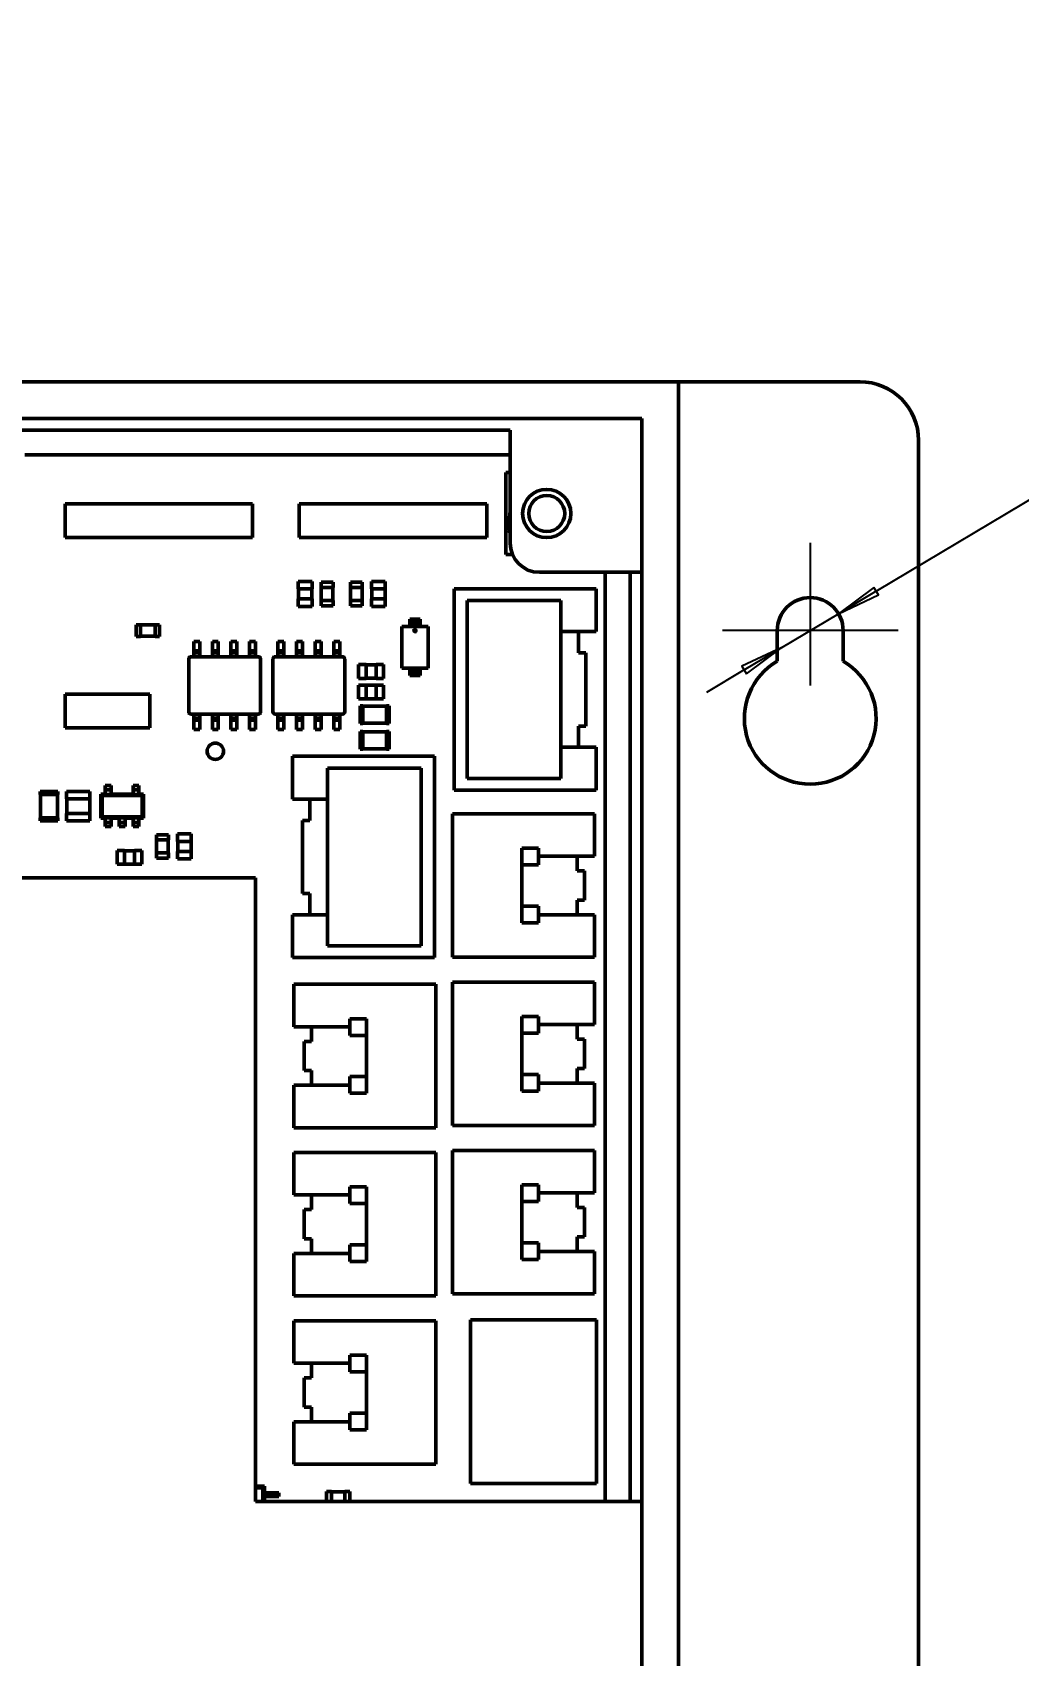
# Model space of a CAD drawing. Header units: millimetres. Extents: x 3324 to 4967, y 672 to 1683.
# Drawn here: x 3779.1 to 3846.4, y 1202 to 1312.9 of the extents above; entities that cross this region are included whole.
import ezdxf

# ---------------------------------------------------------------- set-up
doc = ezdxf.new("R2010")
doc.units = ezdxf.units.MM
doc.header["$LTSCALE"] = 1.8
for name, color, linetype, lineweight in [('외형선(ISO)', 7, 'Continuous', 50), ('중심 표식(ISO)', 7, 'Continuous', 25), ('치수(ISO)', 7, 'Continuous', 25)]:
    doc.layers.add(name, color=color, linetype=linetype, lineweight=lineweight)
doc.styles.add('레이블 문자 (JIS)', font='')
doc.styles.get('레이블 문자 (JIS)').set_extended_font_data('Gulim')
doc.dimstyles.new('복사 대상기본값 (JIS)', dxfattribs={"dimscale": 1.5, "dimtxt": 3, "dimasz": 2, "dimexe": 1, "dimexo": 0.5, "dimgap": 0.8, "dimtad": 1, "dimdsep": 46, "dimtxsty": '레이블 문자 (JIS)', "dimblk": 'Filled-1', "dimcen": 0.09, "dimdle": 10, "dimclrd": 256, "dimclre": 256, "dimclrt": 256, "dimazin": 2, "dimtfac": 0.666667, "dimtmove": 0, "dimatfit": 3, "dimldrblk": 'OPEN', "dimfxl": 1, "dimtolj": 1, "dimtzin": 0, "dimlwd": -1, "dimlwe": -1, "dimarcsym": 0})

# ---------------------------------------------------------------- blocks, each defined once
blk = doc.blocks.new('Filled-1')
at = {"color": 0}
for p, q in [((0, 0), (-1, 0.1)), ((-1, 0.1), (-1, -0.1)), ((-1, 0), (0, 0)), ((-1, -0.1), (0, 0))]:
    blk.add_line(p, q, dxfattribs=at)
at = {"color": 0, "flags": 128}
blk.add_lwpolyline([(-1, -0.1), (0, 0), (-1, 0.1), (-1, -0.1)], dxfattribs=at)
at = {"color": 0}
blk.add_solid([(-1, -0.1), (0, 0), (-1, 0.1), (-1, -0.1)], dxfattribs=at)
blk = doc.blocks.new('*D579')
at = {"layer": 'Defpoints', "color": 0}
for p in [(3834.11, 1273.18), (3830.25, 1270.88)]:
    blk.add_point(p, dxfattribs=at)
at = {"layer": '치수(ISO)'}
for p, q in [((3836.69, 1274.72), (3864.08, 1291.09)), ((3867.08, 1291.09), (3864.08, 1291.09)), ((3830.25, 1270.88), (3834.11, 1273.18)), ((3827.68, 1269.34), (3825.1, 1267.8))]:
    blk.add_line(p, q, dxfattribs=at)
at = {"layer": '치수(ISO)', "linetype": 'ByBlock', "xscale": 3, "yscale": 3, "zscale": 3}
for p, rotation in [((3834.11, 1273.18), 210.8566662436296), ((3830.25, 1270.88), 30.85666624362958)]:
    blk.add_blockref('Filled-1', p, dxfattribs=dict(at, rotation=rotation))
at = {"layer": '치수(ISO)', "insert": (3904.72, 1312.57), "char_height": 15, "attachment_point": 2, "style": '레이블 문자 (JIS)'}
blk.add_mtext('\\A1;\\L\\fGulim|b0|i0;4-∅4.5\\P\\fGulim|b0|i0;THRU\\l', dxfattribs=at)
blk = doc.blocks.new('_Open')
at = {"color": 0, "linetype": 'ByBlock', "lineweight": -2}
for p, q in [((-1, 0.167), (0, 0)), ((-1, -0.167), (0, 0)), ((0, 0), (-1, 0))]:
    blk.add_line(p, q, dxfattribs=at)

msp = doc.modelspace()

# ---------------------------------------------------------------- linework, layer by layer
at = {"layer": '외형선(ISO)'}
for p, q in [((3554.883, 1289.031), (3821.483, 1289.031)), ((3823.183, 1289.031), (3821.483, 1289.031)), ((3823.183, 1289.031), (3823.283, 1289.031)), ((3823.183, 1289.031), (3823.183, 1149.031)), ((3823.283, 1289.031), (3835.583, 1289.031)), ((3820.683, 1286.531), (3555.683, 1286.531)), ((3811.683, 1285.731), (3625.283, 1285.731)), ((3811.683, 1285.731), (3811.683, 1278.011)), ((3820.683, 1276.011), (3820.683, 1286.531)), ((3839.583, 1153.031), (3839.583, 1285.031)), ((3811.683, 1284.031), (3778.533, 1284.031)), ((3811.383, 1277.231), (3811.383, 1282.831)), ((3811.383, 1282.831), (3811.683, 1282.831)), ((3781.283, 1280.681), (3794.083, 1280.681)), ((3781.283, 1278.381), (3781.283, 1280.681)), ((3794.083, 1280.681), (3794.083, 1278.381)), ((3797.283, 1278.381), (3797.283, 1280.681)), ((3797.283, 1280.681), (3810.083, 1280.681)), ((3810.083, 1280.681), (3810.083, 1278.381)), ((3811.683, 1280.162), (3811.546, 1278.857)), ((3794.083, 1278.381), (3781.283, 1278.381)), ((3810.083, 1278.381), (3797.283, 1278.381)), ((3811.546, 1278.857), (3811.683, 1278.757)), ((3811.841, 1277.231), (3811.383, 1277.231)), ((3813.683, 1276.011), (3820.683, 1276.011)), ((3818.183, 1212.511), (3818.183, 1276.011)), ((3819.883, 1212.511), (3819.883, 1276.011)), ((3820.683, 1276.011), (3820.683, 1212.511)), ((3797.213, 1275.382), (3797.213, 1274.874)), ((3798.153, 1275.382), (3797.213, 1275.382)), ((3797.213, 1274.874), (3798.153, 1274.874)), ((3797.227, 1274.874), (3797.227, 1274.188)), ((3798.139, 1274.188), (3798.139, 1274.874)), ((3798.153, 1274.874), (3798.153, 1275.382)), ((3798.778, 1275.331), (3799.588, 1275.331)), ((3798.778, 1274.981), (3798.778, 1275.331)), ((3798.778, 1274.981), (3799.588, 1274.981)), ((3798.786, 1274.081), (3798.786, 1274.981)), ((3799.58, 1274.081), (3799.58, 1274.981)), ((3799.588, 1274.981), (3799.588, 1275.331)), ((3800.778, 1275.331), (3801.588, 1275.331)), ((3800.778, 1274.981), (3800.778, 1275.331)), ((3800.778, 1274.981), (3801.588, 1274.981)), ((3800.786, 1274.081), (3800.786, 1274.981)), ((3801.58, 1274.081), (3801.58, 1274.981)), ((3801.588, 1274.981), (3801.588, 1275.331)), ((3802.213, 1275.382), (3802.213, 1274.874)), ((3803.153, 1275.382), (3802.213, 1275.382)), ((3802.213, 1274.874), (3803.153, 1274.874)), ((3802.227, 1274.874), (3802.227, 1274.188)), ((3803.139, 1274.188), (3803.139, 1274.874)), ((3803.153, 1274.874), (3803.153, 1275.382)), ((3807.858, 1274.886), (3817.558, 1274.886)), ((3807.858, 1274.886), (3807.858, 1261.126)), ((3817.558, 1274.886), (3817.558, 1271.956)), ((3798.153, 1274.188), (3797.213, 1274.188)), ((3797.213, 1274.188), (3797.213, 1273.68)), ((3797.213, 1273.68), (3798.153, 1273.68)), ((3798.153, 1273.68), (3798.153, 1274.188)), ((3798.778, 1274.081), (3799.588, 1274.081)), ((3798.778, 1273.731), (3798.778, 1274.081)), ((3799.588, 1273.731), (3798.778, 1273.731)), ((3799.588, 1273.731), (3799.588, 1274.081)), ((3800.778, 1274.081), (3801.588, 1274.081)), ((3800.778, 1273.731), (3800.778, 1274.081)), ((3801.588, 1273.731), (3800.778, 1273.731)), ((3801.588, 1273.731), (3801.588, 1274.081)), ((3803.153, 1274.188), (3802.213, 1274.188)), ((3802.213, 1274.188), (3802.213, 1273.68)), ((3802.213, 1273.68), (3803.153, 1273.68)), ((3803.153, 1273.68), (3803.153, 1274.188)), ((3808.758, 1274.086), (3808.758, 1261.926)), ((3815.158, 1274.086), (3808.758, 1274.086)), ((3815.158, 1271.956), (3815.158, 1274.086)), ((3786.133, 1271.631), (3786.133, 1272.431)), ((3786.133, 1272.431), (3786.433, 1272.431)), ((3786.433, 1271.631), (3786.433, 1272.431)), ((3786.433, 1272.423), (3787.433, 1272.423)), ((3787.433, 1271.631), (3787.433, 1272.431)), ((3787.433, 1272.431), (3787.733, 1272.431)), ((3787.733, 1271.631), (3787.733, 1272.431)), ((3804.827, 1272.811), (3805.539, 1272.811)), ((3804.827, 1272.722), (3804.827, 1272.811)), ((3805.539, 1272.722), (3804.827, 1272.722)), ((3804.827, 1272.471), (3804.827, 1272.722)), ((3805.539, 1272.471), (3804.827, 1272.471)), ((3804.827, 1272.303), (3804.827, 1272.471)), ((3805.539, 1272.811), (3805.539, 1272.722)), ((3805.539, 1272.722), (3805.539, 1272.471)), ((3805.539, 1272.471), (3805.539, 1272.303)), ((3786.133, 1271.631), (3786.433, 1271.631)), ((3786.433, 1271.639), (3787.433, 1271.639)), ((3787.433, 1271.631), (3787.733, 1271.631)), ((3790.481, 1271.292), (3790.075, 1271.292)), ((3790.075, 1270.647), (3790.075, 1271.292)), ((3790.481, 1270.647), (3790.481, 1271.292)), ((3791.751, 1271.292), (3791.345, 1271.292)), ((3791.345, 1270.647), (3791.345, 1271.292)), ((3791.751, 1270.647), (3791.751, 1271.292)), ((3793.021, 1271.292), (3792.615, 1271.292)), ((3792.615, 1270.647), (3792.615, 1271.292)), ((3793.021, 1270.647), (3793.021, 1271.292)), ((3794.291, 1271.292), (3793.885, 1271.292)), ((3793.885, 1270.647), (3793.885, 1271.292)), ((3794.291, 1270.647), (3794.291, 1271.292)), ((3796.231, 1271.292), (3795.825, 1271.292)), ((3795.825, 1270.647), (3795.825, 1271.292)), ((3796.231, 1270.647), (3796.231, 1271.292)), ((3797.501, 1271.292), (3797.095, 1271.292)), ((3797.095, 1270.647), (3797.095, 1271.292)), ((3797.501, 1270.647), (3797.501, 1271.292)), ((3798.771, 1271.292), (3798.365, 1271.292)), ((3798.365, 1270.647), (3798.365, 1271.292)), ((3798.771, 1270.647), (3798.771, 1271.292)), ((3800.041, 1271.292), (3799.635, 1271.292)), ((3799.635, 1270.647), (3799.635, 1271.292)), ((3800.041, 1270.647), (3800.041, 1271.292)), ((3804.281, 1269.459), (3804.281, 1272.303)), ((3804.281, 1272.303), (3806.085, 1272.303)), ((3806.085, 1272.303), (3806.085, 1269.459)), ((3815.158, 1271.956), (3815.158, 1264.056)), ((3817.558, 1271.956), (3815.158, 1271.956)), ((3816.358, 1270.506), (3816.358, 1271.956)), ((3829.933, 1269.928), (3829.933, 1272.031)), ((3834.433, 1272.031), (3834.433, 1269.928)), ((3789.884, 1270.236), (3790.075, 1270.236)), ((3790.075, 1270.647), (3790.481, 1270.647)), ((3790.075, 1270.514), (3790.075, 1270.647)), ((3790.481, 1270.514), (3790.075, 1270.514)), ((3790.075, 1270.236), (3790.075, 1270.514)), ((3790.075, 1270.236), (3790.481, 1270.236)), ((3790.481, 1270.647), (3790.481, 1270.514)), ((3790.481, 1270.236), (3790.481, 1270.514)), ((3790.481, 1270.236), (3791.345, 1270.236)), ((3791.345, 1270.647), (3791.751, 1270.647)), ((3791.345, 1270.514), (3791.345, 1270.647)), ((3791.751, 1270.514), (3791.345, 1270.514)), ((3791.345, 1270.236), (3791.345, 1270.514)), ((3791.345, 1270.236), (3791.751, 1270.236)), ((3791.751, 1270.647), (3791.751, 1270.514)), ((3791.751, 1270.236), (3791.751, 1270.514)), ((3791.751, 1270.236), (3792.615, 1270.236)), ((3792.615, 1270.647), (3793.021, 1270.647)), ((3792.615, 1270.514), (3792.615, 1270.647)), ((3793.021, 1270.514), (3792.615, 1270.514)), ((3792.615, 1270.236), (3792.615, 1270.514)), ((3792.615, 1270.236), (3793.021, 1270.236)), ((3793.021, 1270.647), (3793.021, 1270.514)), ((3793.021, 1270.236), (3793.021, 1270.514)), ((3793.021, 1270.236), (3793.885, 1270.236)), ((3793.885, 1270.647), (3794.291, 1270.647)), ((3793.885, 1270.514), (3793.885, 1270.647)), ((3794.291, 1270.514), (3793.885, 1270.514)), ((3793.885, 1270.236), (3793.885, 1270.514)), ((3793.885, 1270.236), (3794.291, 1270.236)), ((3794.291, 1270.647), (3794.291, 1270.514)), ((3794.291, 1270.236), (3794.291, 1270.514)), ((3794.291, 1270.236), (3794.482, 1270.236)), ((3795.634, 1270.236), (3795.825, 1270.236)), ((3795.825, 1270.647), (3796.231, 1270.647)), ((3795.825, 1270.514), (3795.825, 1270.647)), ((3796.231, 1270.514), (3795.825, 1270.514)), ((3795.825, 1270.236), (3795.825, 1270.514)), ((3795.825, 1270.236), (3796.231, 1270.236)), ((3796.231, 1270.647), (3796.231, 1270.514)), ((3796.231, 1270.236), (3796.231, 1270.514)), ((3796.231, 1270.236), (3797.095, 1270.236)), ((3797.095, 1270.647), (3797.501, 1270.647)), ((3797.095, 1270.514), (3797.095, 1270.647)), ((3797.501, 1270.514), (3797.095, 1270.514)), ((3797.095, 1270.236), (3797.095, 1270.514)), ((3797.095, 1270.236), (3797.501, 1270.236)), ((3797.501, 1270.647), (3797.501, 1270.514)), ((3797.501, 1270.236), (3797.501, 1270.514)), ((3797.501, 1270.236), (3798.365, 1270.236)), ((3798.365, 1270.647), (3798.771, 1270.647)), ((3798.365, 1270.514), (3798.365, 1270.647)), ((3798.771, 1270.514), (3798.365, 1270.514)), ((3798.365, 1270.236), (3798.365, 1270.514)), ((3798.365, 1270.236), (3798.771, 1270.236)), ((3798.771, 1270.647), (3798.771, 1270.514)), ((3798.771, 1270.236), (3798.771, 1270.514)), ((3798.771, 1270.236), (3799.635, 1270.236)), ((3799.635, 1270.647), (3800.041, 1270.647)), ((3799.635, 1270.514), (3799.635, 1270.647)), ((3800.041, 1270.514), (3799.635, 1270.514)), ((3799.635, 1270.236), (3799.635, 1270.514)), ((3799.635, 1270.236), (3800.041, 1270.236)), ((3800.041, 1270.647), (3800.041, 1270.514)), ((3800.041, 1270.236), (3800.041, 1270.514)), ((3800.041, 1270.236), (3800.232, 1270.236)), ((3816.858, 1270.506), (3816.358, 1270.506)), ((3816.858, 1270.506), (3816.858, 1265.506)), ((3789.732, 1266.477), (3789.732, 1270.084)), ((3794.634, 1266.477), (3794.634, 1270.084)), ((3795.482, 1266.477), (3795.482, 1270.084)), ((3800.384, 1266.477), (3800.384, 1270.084)), ((3801.332, 1269.701), (3801.332, 1268.761)), ((3801.84, 1269.701), (3801.332, 1269.701)), ((3801.84, 1268.761), (3801.84, 1269.701)), ((3802.526, 1269.687), (3801.84, 1269.687)), ((3802.526, 1269.701), (3802.526, 1268.761)), ((3803.034, 1269.701), (3802.526, 1269.701)), ((3803.034, 1268.761), (3803.034, 1269.701)), ((3806.085, 1269.459), (3804.281, 1269.459)), ((3804.827, 1269.29), (3804.827, 1269.459)), ((3804.827, 1269.039), (3804.827, 1269.29)), ((3804.827, 1269.29), (3805.539, 1269.29)), ((3804.827, 1268.951), (3804.827, 1269.039)), ((3804.827, 1269.039), (3805.539, 1269.039)), ((3805.539, 1269.459), (3805.539, 1269.29)), ((3805.539, 1269.29), (3805.539, 1269.039)), ((3805.539, 1269.039), (3805.539, 1268.951)), ((3801.332, 1268.761), (3801.84, 1268.761)), ((3801.332, 1268.301), (3801.332, 1267.361)), ((3801.84, 1268.301), (3801.332, 1268.301)), ((3801.84, 1268.775), (3802.526, 1268.775)), ((3801.84, 1267.361), (3801.84, 1268.301)), ((3802.526, 1268.287), (3801.84, 1268.287)), ((3802.526, 1268.761), (3803.034, 1268.761)), ((3802.526, 1268.301), (3802.526, 1267.361)), ((3803.034, 1268.301), (3802.526, 1268.301)), ((3803.034, 1267.361), (3803.034, 1268.301)), ((3805.539, 1268.951), (3804.827, 1268.951)), ((3781.283, 1267.681), (3787.083, 1267.681)), ((3781.283, 1265.381), (3781.283, 1267.681)), ((3787.083, 1267.681), (3787.083, 1265.381)), ((3801.332, 1267.361), (3801.84, 1267.361)), ((3801.433, 1266.881), (3801.433, 1265.681)), ((3801.633, 1266.881), (3801.433, 1266.881)), ((3801.633, 1266.881), (3801.633, 1265.681)), ((3803.233, 1266.869), (3801.633, 1266.869)), ((3801.84, 1267.375), (3802.526, 1267.375)), ((3802.526, 1267.361), (3803.034, 1267.361)), ((3803.233, 1266.881), (3803.233, 1265.681)), ((3803.433, 1266.881), (3803.233, 1266.881)), ((3803.433, 1266.881), (3803.433, 1265.681)), ((3789.884, 1266.325), (3790.075, 1266.325)), ((3790.075, 1266.325), (3790.481, 1266.325)), ((3790.075, 1266.325), (3790.075, 1266.047)), ((3790.075, 1266.047), (3790.481, 1266.047)), ((3790.075, 1265.914), (3790.075, 1266.047)), ((3790.075, 1265.914), (3790.075, 1265.269)), ((3790.481, 1265.914), (3790.075, 1265.914)), ((3790.481, 1266.325), (3790.481, 1266.047)), ((3790.481, 1266.325), (3791.345, 1266.325)), ((3790.481, 1266.047), (3790.481, 1265.914)), ((3790.481, 1265.914), (3790.481, 1265.269)), ((3791.345, 1266.325), (3791.751, 1266.325)), ((3791.345, 1266.325), (3791.345, 1266.047)), ((3791.345, 1266.047), (3791.751, 1266.047)), ((3791.345, 1265.914), (3791.345, 1266.047)), ((3791.345, 1265.914), (3791.345, 1265.269)), ((3791.751, 1265.914), (3791.345, 1265.914)), ((3791.751, 1266.325), (3791.751, 1266.047)), ((3791.751, 1266.325), (3792.615, 1266.325)), ((3791.751, 1266.047), (3791.751, 1265.914)), ((3791.751, 1265.914), (3791.751, 1265.269)), ((3792.615, 1266.325), (3793.021, 1266.325)), ((3792.615, 1266.325), (3792.615, 1266.047)), ((3792.615, 1266.047), (3793.021, 1266.047)), ((3792.615, 1265.914), (3792.615, 1266.047)), ((3792.615, 1265.914), (3792.615, 1265.269)), ((3793.021, 1265.914), (3792.615, 1265.914)), ((3793.021, 1266.325), (3793.021, 1266.047)), ((3793.021, 1266.325), (3793.885, 1266.325)), ((3793.021, 1266.047), (3793.021, 1265.914)), ((3793.021, 1265.914), (3793.021, 1265.269)), ((3793.885, 1266.325), (3794.291, 1266.325)), ((3793.885, 1266.325), (3793.885, 1266.047)), ((3793.885, 1266.047), (3794.291, 1266.047)), ((3793.885, 1265.914), (3793.885, 1266.047)), ((3793.885, 1265.914), (3793.885, 1265.269)), ((3794.291, 1265.914), (3793.885, 1265.914)), ((3794.291, 1266.325), (3794.291, 1266.047)), ((3794.291, 1266.325), (3794.482, 1266.325)), ((3794.291, 1266.047), (3794.291, 1265.914)), ((3794.291, 1265.914), (3794.291, 1265.269)), ((3795.634, 1266.325), (3795.825, 1266.325)), ((3795.825, 1266.325), (3796.231, 1266.325)), ((3795.825, 1266.325), (3795.825, 1266.047)), ((3795.825, 1266.047), (3796.231, 1266.047)), ((3795.825, 1265.914), (3795.825, 1266.047)), ((3795.825, 1265.914), (3795.825, 1265.269)), ((3796.231, 1265.914), (3795.825, 1265.914)), ((3796.231, 1266.325), (3796.231, 1266.047)), ((3796.231, 1266.325), (3797.095, 1266.325)), ((3796.231, 1266.047), (3796.231, 1265.914)), ((3796.231, 1265.914), (3796.231, 1265.269)), ((3797.095, 1266.325), (3797.501, 1266.325)), ((3797.095, 1266.325), (3797.095, 1266.047)), ((3797.095, 1266.047), (3797.501, 1266.047)), ((3797.095, 1265.914), (3797.095, 1266.047)), ((3797.095, 1265.914), (3797.095, 1265.269)), ((3797.501, 1265.914), (3797.095, 1265.914)), ((3797.501, 1266.325), (3797.501, 1266.047)), ((3797.501, 1266.325), (3798.365, 1266.325)), ((3797.501, 1266.047), (3797.501, 1265.914)), ((3797.501, 1265.914), (3797.501, 1265.269)), ((3798.365, 1266.325), (3798.771, 1266.325)), ((3798.365, 1266.325), (3798.365, 1266.047)), ((3798.365, 1266.047), (3798.771, 1266.047)), ((3798.365, 1265.914), (3798.365, 1266.047)), ((3798.365, 1265.914), (3798.365, 1265.269)), ((3798.771, 1265.914), (3798.365, 1265.914)), ((3798.771, 1266.325), (3798.771, 1266.047)), ((3798.771, 1266.325), (3799.635, 1266.325)), ((3798.771, 1266.047), (3798.771, 1265.914)), ((3798.771, 1265.914), (3798.771, 1265.269)), ((3799.635, 1266.325), (3800.041, 1266.325)), ((3799.635, 1266.325), (3799.635, 1266.047)), ((3799.635, 1266.047), (3800.041, 1266.047)), ((3799.635, 1265.914), (3799.635, 1266.047)), ((3799.635, 1265.914), (3799.635, 1265.269)), ((3800.041, 1265.914), (3799.635, 1265.914)), ((3800.041, 1266.325), (3800.041, 1266.047)), ((3800.041, 1266.325), (3800.232, 1266.325)), ((3800.041, 1266.047), (3800.041, 1265.914)), ((3800.041, 1265.914), (3800.041, 1265.269)), ((3801.633, 1265.681), (3801.433, 1265.681)), ((3803.233, 1265.693), (3801.633, 1265.693)), ((3803.433, 1265.681), (3803.233, 1265.681)), ((3787.083, 1265.381), (3781.283, 1265.381)), ((3790.075, 1265.269), (3790.481, 1265.269)), ((3791.345, 1265.269), (3791.751, 1265.269)), ((3792.615, 1265.269), (3793.021, 1265.269)), ((3793.885, 1265.269), (3794.291, 1265.269)), ((3795.825, 1265.269), (3796.231, 1265.269)), ((3797.095, 1265.269), (3797.501, 1265.269)), ((3798.365, 1265.269), (3798.771, 1265.269)), ((3799.635, 1265.269), (3800.041, 1265.269)), ((3801.433, 1265.131), (3801.433, 1263.931)), ((3801.633, 1265.131), (3801.433, 1265.131)), ((3801.633, 1265.131), (3801.633, 1263.931)), ((3803.233, 1265.119), (3801.633, 1265.119)), ((3803.233, 1265.131), (3803.233, 1263.931)), ((3803.433, 1265.131), (3803.233, 1265.131)), ((3803.433, 1265.131), (3803.433, 1263.931)), ((3816.358, 1264.056), (3816.358, 1265.506)), ((3816.858, 1265.506), (3816.358, 1265.506)), ((3801.633, 1263.931), (3801.433, 1263.931)), ((3803.233, 1263.943), (3801.633, 1263.943)), ((3803.433, 1263.931), (3803.233, 1263.931)), ((3815.158, 1261.926), (3815.158, 1264.056)), ((3815.158, 1264.056), (3817.558, 1264.056)), ((3817.558, 1264.056), (3817.558, 1261.126)), ((3806.508, 1263.436), (3796.808, 1263.436)), ((3796.808, 1260.506), (3796.808, 1263.436)), ((3805.608, 1262.636), (3799.208, 1262.636)), ((3799.208, 1262.636), (3799.208, 1260.506)), ((3805.608, 1250.476), (3805.608, 1262.636)), ((3806.508, 1249.676), (3806.508, 1263.436)), ((3784.033, 1261.431), (3784.033, 1261.138)), ((3784.033, 1261.431), (3784.433, 1261.431)), ((3784.433, 1261.431), (3784.433, 1261.138)), ((3785.933, 1261.431), (3785.933, 1261.138)), ((3785.933, 1261.431), (3786.333, 1261.431)), ((3786.333, 1261.431), (3786.333, 1261.138)), ((3808.758, 1261.926), (3815.158, 1261.926)), ((3779.583, 1261.031), (3780.783, 1261.031)), ((3779.583, 1261.031), (3779.583, 1260.831)), ((3779.583, 1260.831), (3780.783, 1260.831)), ((3779.595, 1260.831), (3779.595, 1259.231)), ((3780.771, 1260.831), (3780.771, 1259.231)), ((3780.783, 1261.031), (3780.783, 1260.831)), ((3781.383, 1261.031), (3781.383, 1260.531)), ((3782.983, 1261.031), (3781.383, 1261.031)), ((3781.383, 1260.531), (3782.983, 1260.531)), ((3781.399, 1260.531), (3781.399, 1259.531)), ((3782.966, 1260.531), (3782.966, 1259.531)), ((3782.983, 1260.531), (3782.983, 1261.031)), ((3784.033, 1260.844), (3783.72, 1260.844)), ((3783.72, 1260.844), (3783.808, 1260.756)), ((3783.72, 1260.844), (3783.72, 1259.217)), ((3783.808, 1260.756), (3786.558, 1260.756)), ((3783.808, 1259.305), (3783.808, 1260.756)), ((3784.033, 1261.087), (3784.033, 1261.138)), ((3784.033, 1261.138), (3784.433, 1261.138)), ((3784.033, 1260.831), (3784.033, 1261.087)), ((3784.433, 1260.831), (3784.033, 1260.831)), ((3784.433, 1261.138), (3784.433, 1261.087)), ((3784.433, 1261.087), (3784.433, 1260.831)), ((3785.933, 1260.844), (3784.433, 1260.844)), ((3785.933, 1261.087), (3785.933, 1261.138)), ((3785.933, 1261.138), (3786.333, 1261.138)), ((3785.933, 1260.831), (3785.933, 1261.087)), ((3786.333, 1260.831), (3785.933, 1260.831)), ((3786.333, 1261.138), (3786.333, 1261.087)), ((3786.333, 1261.087), (3786.333, 1260.831)), ((3786.646, 1260.844), (3786.333, 1260.844)), ((3786.558, 1260.756), (3786.646, 1260.844)), ((3786.558, 1259.305), (3786.558, 1260.756)), ((3786.646, 1259.217), (3786.646, 1260.844)), ((3799.208, 1260.506), (3796.808, 1260.506)), ((3798.008, 1260.506), (3798.008, 1259.056)), ((3799.208, 1252.606), (3799.208, 1260.506)), ((3807.858, 1261.126), (3817.558, 1261.126)), ((3779.583, 1259.231), (3780.783, 1259.231)), ((3779.583, 1259.231), (3779.583, 1259.031)), ((3779.583, 1259.031), (3780.783, 1259.031)), ((3780.783, 1259.231), (3780.783, 1259.031)), ((3781.383, 1259.031), (3781.383, 1259.531)), ((3781.383, 1259.531), (3782.983, 1259.531)), ((3781.383, 1259.031), (3782.983, 1259.031)), ((3782.983, 1259.031), (3782.983, 1259.531)), ((3783.72, 1259.217), (3783.808, 1259.305)), ((3783.72, 1259.217), (3784.033, 1259.217)), ((3783.808, 1259.305), (3786.558, 1259.305)), ((3784.033, 1259.231), (3784.433, 1259.231)), ((3784.033, 1258.974), (3784.033, 1259.231)), ((3784.433, 1258.974), (3784.433, 1259.231)), ((3784.433, 1259.217), (3784.983, 1259.217)), ((3784.983, 1259.231), (3785.383, 1259.231)), ((3784.983, 1258.974), (3784.983, 1259.231)), ((3785.383, 1258.974), (3785.383, 1259.231)), ((3785.383, 1259.217), (3785.933, 1259.217)), ((3785.933, 1258.974), (3785.933, 1259.231)), ((3785.933, 1259.231), (3786.333, 1259.231)), ((3786.333, 1258.974), (3786.333, 1259.231)), ((3786.333, 1259.217), (3786.646, 1259.217)), ((3786.646, 1259.217), (3786.558, 1259.305)), ((3797.508, 1259.056), (3798.008, 1259.056)), ((3797.508, 1254.056), (3797.508, 1259.056)), ((3817.458, 1259.505), (3807.758, 1259.505)), ((3807.758, 1259.505), (3807.758, 1249.705)), ((3811.825, 1259.506), (3811.825, 1259.505)), ((3811.825, 1259.506), (3814.101, 1259.506)), ((3814.101, 1259.506), (3814.101, 1259.505)), ((3817.458, 1256.605), (3817.458, 1259.505)), ((3784.033, 1258.924), (3784.033, 1258.974)), ((3784.033, 1258.924), (3784.033, 1258.631)), ((3784.033, 1258.924), (3784.433, 1258.924)), ((3784.033, 1258.631), (3784.433, 1258.631)), ((3784.433, 1258.974), (3784.433, 1258.924)), ((3784.433, 1258.924), (3784.433, 1258.631)), ((3784.983, 1258.924), (3784.983, 1258.974)), ((3784.983, 1258.924), (3784.983, 1258.631)), ((3784.983, 1258.924), (3785.383, 1258.924)), ((3784.983, 1258.631), (3785.383, 1258.631)), ((3785.383, 1258.974), (3785.383, 1258.924)), ((3785.383, 1258.924), (3785.383, 1258.631)), ((3785.933, 1258.924), (3785.933, 1258.974)), ((3785.933, 1258.924), (3785.933, 1258.631)), ((3785.933, 1258.924), (3786.333, 1258.924)), ((3785.933, 1258.631), (3786.333, 1258.631)), ((3786.333, 1258.974), (3786.333, 1258.924)), ((3786.333, 1258.924), (3786.333, 1258.631)), ((3787.528, 1258.081), (3787.528, 1257.731)), ((3787.528, 1258.081), (3788.338, 1258.081)), ((3788.338, 1258.081), (3788.338, 1257.731)), ((3788.963, 1258.132), (3788.963, 1257.624)), ((3789.903, 1258.132), (3788.963, 1258.132)), ((3789.903, 1257.624), (3789.903, 1258.132)), ((3785.34, 1257.001), (3784.832, 1257.001)), ((3784.832, 1257.001), (3784.832, 1256.061)), ((3785.34, 1256.061), (3785.34, 1257.001)), ((3786.026, 1256.987), (3785.34, 1256.987)), ((3786.026, 1257.001), (3786.026, 1256.061)), ((3786.534, 1257.001), (3786.026, 1257.001)), ((3786.534, 1256.061), (3786.534, 1257.001)), ((3788.338, 1257.731), (3787.528, 1257.731)), ((3787.528, 1256.831), (3787.528, 1256.481)), ((3788.338, 1256.831), (3787.528, 1256.831)), ((3787.536, 1257.731), (3787.536, 1256.831)), ((3788.33, 1257.731), (3788.33, 1256.831)), ((3788.338, 1256.831), (3788.338, 1256.481)), ((3788.963, 1257.624), (3789.903, 1257.624)), ((3789.903, 1256.938), (3788.963, 1256.938)), ((3788.963, 1256.938), (3788.963, 1256.43)), ((3788.977, 1257.624), (3788.977, 1256.938)), ((3789.889, 1256.938), (3789.889, 1257.624)), ((3789.903, 1256.43), (3789.903, 1256.938)), ((3812.488, 1257.155), (3812.488, 1252.055)), ((3813.628, 1257.155), (3812.488, 1257.155)), ((3813.628, 1256.605), (3813.628, 1257.155)), ((3784.832, 1256.061), (3785.34, 1256.061)), ((3785.34, 1256.075), (3786.026, 1256.075)), ((3786.026, 1256.061), (3786.534, 1256.061)), ((3788.338, 1256.481), (3787.528, 1256.481)), ((3788.963, 1256.43), (3789.903, 1256.43)), ((3812.488, 1256.015), (3813.628, 1256.015)), ((3817.458, 1256.605), (3813.628, 1256.605)), ((3813.628, 1256.015), (3813.628, 1256.605)), ((3816.258, 1255.605), (3816.258, 1256.605)), ((3794.283, 1255.131), (3706.783, 1255.131)), ((3794.283, 1212.511), (3794.283, 1255.131)), ((3816.758, 1255.605), (3816.258, 1255.605)), ((3816.758, 1255.605), (3816.758, 1253.605)), ((3797.508, 1254.056), (3798.008, 1254.056)), ((3798.008, 1254.056), (3798.008, 1252.606)), ((3816.258, 1252.605), (3816.258, 1253.605)), ((3816.758, 1253.605), (3816.258, 1253.605)), ((3796.808, 1252.606), (3799.208, 1252.606)), ((3796.808, 1249.676), (3796.808, 1252.606)), ((3799.208, 1252.606), (3799.208, 1250.476)), ((3813.628, 1253.195), (3812.488, 1253.195)), ((3813.628, 1253.195), (3813.628, 1252.605)), ((3813.628, 1252.055), (3813.628, 1252.605)), ((3817.458, 1252.605), (3813.628, 1252.605)), ((3817.458, 1249.705), (3817.458, 1252.605)), ((3812.488, 1252.055), (3813.628, 1252.055)), ((3799.208, 1250.476), (3805.608, 1250.476)), ((3806.508, 1249.676), (3796.808, 1249.676)), ((3807.758, 1249.705), (3817.458, 1249.705)), ((3817.458, 1248.005), (3807.758, 1248.005)), ((3807.758, 1248.005), (3807.758, 1238.205)), ((3811.825, 1248.006), (3811.825, 1248.005)), ((3811.825, 1248.006), (3814.101, 1248.006)), ((3814.101, 1248.006), (3814.101, 1248.005)), ((3817.458, 1245.105), (3817.458, 1248.005)), ((3806.608, 1247.856), (3796.908, 1247.856)), ((3796.908, 1247.856), (3796.908, 1244.956)), ((3806.608, 1238.056), (3806.608, 1247.856)), ((3796.908, 1244.956), (3800.738, 1244.956)), ((3798.108, 1244.956), (3798.108, 1243.956)), ((3800.738, 1245.506), (3800.738, 1244.956)), ((3801.878, 1245.506), (3800.738, 1245.506)), ((3800.738, 1244.366), (3800.738, 1244.956)), ((3801.878, 1240.406), (3801.878, 1245.506)), ((3812.488, 1245.655), (3812.488, 1240.555)), ((3813.628, 1245.655), (3812.488, 1245.655)), ((3813.628, 1245.105), (3813.628, 1245.655)), ((3817.458, 1245.105), (3813.628, 1245.105)), ((3813.628, 1244.515), (3813.628, 1245.105)), ((3816.258, 1244.105), (3816.258, 1245.105)), ((3797.608, 1243.956), (3798.108, 1243.956)), ((3797.608, 1241.956), (3797.608, 1243.956)), ((3800.738, 1244.366), (3801.878, 1244.366)), ((3812.488, 1244.515), (3813.628, 1244.515)), ((3816.758, 1244.105), (3816.258, 1244.105)), ((3816.758, 1244.105), (3816.758, 1242.105)), ((3797.608, 1241.956), (3798.108, 1241.956)), ((3798.108, 1241.956), (3798.108, 1240.956)), ((3800.738, 1241.546), (3800.738, 1240.956)), ((3801.878, 1241.546), (3800.738, 1241.546)), ((3813.628, 1241.695), (3812.488, 1241.695)), ((3813.628, 1241.695), (3813.628, 1241.105)), ((3816.258, 1241.105), (3816.258, 1242.105)), ((3816.758, 1242.105), (3816.258, 1242.105)), ((3796.908, 1240.956), (3800.738, 1240.956)), ((3796.908, 1240.956), (3796.908, 1238.056)), ((3800.738, 1240.956), (3800.738, 1240.406)), ((3800.738, 1240.406), (3801.878, 1240.406)), ((3812.488, 1240.555), (3813.628, 1240.555)), ((3813.628, 1240.555), (3813.628, 1241.105)), ((3817.458, 1241.105), (3813.628, 1241.105)), ((3817.458, 1238.205), (3817.458, 1241.105)), ((3796.908, 1238.056), (3806.608, 1238.056)), ((3800.264, 1238.055), (3800.264, 1238.056)), ((3802.54, 1238.055), (3800.264, 1238.055)), ((3802.54, 1238.055), (3802.54, 1238.056)), ((3807.758, 1238.205), (3817.458, 1238.205)), ((3806.608, 1236.356), (3796.908, 1236.356)), ((3796.908, 1236.356), (3796.908, 1233.456)), ((3806.608, 1226.556), (3806.608, 1236.356)), ((3817.458, 1236.505), (3807.758, 1236.505)), ((3807.758, 1236.505), (3807.758, 1226.705)), ((3811.825, 1236.506), (3811.825, 1236.505)), ((3811.825, 1236.506), (3814.101, 1236.506)), ((3814.101, 1236.506), (3814.101, 1236.505)), ((3817.458, 1233.605), (3817.458, 1236.505)), ((3800.738, 1234.006), (3800.738, 1233.456)), ((3801.878, 1234.006), (3800.738, 1234.006)), ((3801.878, 1228.906), (3801.878, 1234.006)), ((3812.488, 1234.155), (3812.488, 1229.055)), ((3813.628, 1234.155), (3812.488, 1234.155)), ((3813.628, 1233.605), (3813.628, 1234.155)), ((3817.458, 1233.605), (3813.628, 1233.605)), ((3813.628, 1233.015), (3813.628, 1233.605)), ((3816.258, 1232.605), (3816.258, 1233.605)), ((3796.908, 1233.456), (3800.738, 1233.456)), ((3797.608, 1232.456), (3798.108, 1232.456)), ((3797.608, 1230.456), (3797.608, 1232.456)), ((3798.108, 1233.456), (3798.108, 1232.456)), ((3800.738, 1232.866), (3800.738, 1233.456)), ((3800.738, 1232.866), (3801.878, 1232.866)), ((3812.488, 1233.015), (3813.628, 1233.015)), ((3816.758, 1232.605), (3816.258, 1232.605)), ((3816.758, 1232.605), (3816.758, 1230.605)), ((3797.608, 1230.456), (3798.108, 1230.456)), ((3798.108, 1230.456), (3798.108, 1229.456)), ((3813.628, 1230.195), (3812.488, 1230.195)), ((3813.628, 1230.195), (3813.628, 1229.605)), ((3816.258, 1229.605), (3816.258, 1230.605)), ((3816.758, 1230.605), (3816.258, 1230.605)), ((3796.908, 1229.456), (3800.738, 1229.456)), ((3796.908, 1229.456), (3796.908, 1226.556)), ((3800.738, 1230.046), (3800.738, 1229.456)), ((3801.878, 1230.046), (3800.738, 1230.046)), ((3800.738, 1229.456), (3800.738, 1228.906)), ((3812.488, 1229.055), (3813.628, 1229.055)), ((3813.628, 1229.055), (3813.628, 1229.605)), ((3817.458, 1229.605), (3813.628, 1229.605)), ((3817.458, 1226.705), (3817.458, 1229.605)), ((3800.738, 1228.906), (3801.878, 1228.906)), ((3796.908, 1226.556), (3806.608, 1226.556)), ((3800.264, 1226.555), (3800.264, 1226.556)), ((3802.54, 1226.555), (3800.264, 1226.555)), ((3802.54, 1226.555), (3802.54, 1226.556)), ((3807.758, 1226.705), (3817.458, 1226.705)), ((3806.608, 1224.856), (3796.908, 1224.856)), ((3796.908, 1224.856), (3796.908, 1221.956)), ((3806.608, 1215.056), (3806.608, 1224.856)), ((3817.583, 1224.931), (3808.983, 1224.931)), ((3808.983, 1224.931), (3808.983, 1213.731)), ((3817.583, 1213.731), (3817.583, 1224.931)), ((3800.738, 1222.506), (3800.738, 1221.956)), ((3801.878, 1222.506), (3800.738, 1222.506)), ((3801.878, 1217.406), (3801.878, 1222.506)), ((3796.908, 1221.956), (3800.738, 1221.956)), ((3798.108, 1221.956), (3798.108, 1220.956)), ((3800.738, 1221.366), (3800.738, 1221.956)), ((3800.738, 1221.366), (3801.878, 1221.366)), ((3797.608, 1220.956), (3798.108, 1220.956)), ((3797.608, 1218.956), (3797.608, 1220.956)), ((3797.608, 1218.956), (3798.108, 1218.956)), ((3798.108, 1218.956), (3798.108, 1217.956)), ((3800.738, 1218.546), (3800.738, 1217.956)), ((3801.878, 1218.546), (3800.738, 1218.546)), ((3796.908, 1217.956), (3800.738, 1217.956)), ((3796.908, 1217.956), (3796.908, 1215.056)), ((3800.738, 1217.956), (3800.738, 1217.406)), ((3800.738, 1217.406), (3801.878, 1217.406)), ((3796.908, 1215.056), (3806.608, 1215.056)), ((3800.264, 1215.055), (3800.264, 1215.056)), ((3802.54, 1215.055), (3800.264, 1215.055)), ((3802.54, 1215.055), (3802.54, 1215.056)), ((3794.283, 1213.546), (3794.899, 1213.546)), ((3794.787, 1213.435), (3794.899, 1213.546)), ((3794.899, 1213.546), (3794.899, 1213.103)), ((3808.983, 1213.731), (3817.583, 1213.731)), ((3794.283, 1213.435), (3794.787, 1213.435)), ((3820.683, 1212.511), (3794.283, 1212.511)), ((3794.787, 1213.435), (3794.787, 1212.511)), ((3794.883, 1213.103), (3795.342, 1213.103)), ((3794.883, 1212.858), (3794.883, 1213.103)), ((3794.883, 1212.858), (3795.342, 1212.858)), ((3794.899, 1212.858), (3794.899, 1212.511)), ((3795.42, 1213.103), (3795.342, 1213.103)), ((3795.342, 1213.103), (3795.342, 1212.858)), ((3795.342, 1212.858), (3795.42, 1212.858)), ((3795.42, 1213.103), (3795.883, 1213.103)), ((3795.42, 1213.103), (3795.42, 1212.858)), ((3795.42, 1212.858), (3795.883, 1212.858)), ((3795.883, 1212.858), (3795.883, 1213.103)), ((3799.133, 1213.186), (3799.483, 1213.186)), ((3799.133, 1212.511), (3799.133, 1213.186)), ((3799.483, 1213.186), (3799.483, 1212.511)), ((3799.483, 1213.177), (3800.383, 1213.177)), ((3800.383, 1213.186), (3800.733, 1213.186)), ((3800.383, 1213.186), (3800.383, 1212.511)), ((3800.733, 1213.186), (3800.733, 1212.511)), ((3820.683, 1151.531), (3820.683, 1212.511))]:
    msp.add_line(p, q, dxfattribs=at)
for centre, radius in [((3814.183, 1280.031), 1.65), ((3814.183, 1280.031), 1.229), ((3805.183, 1272.019), 0.0711), ((3791.548, 1263.781), 0.559)]:
    msp.add_circle(centre, radius, dxfattribs=at)
for centre, radius, start, end in [((3835.583, 1285.031), 4, 0, 90), ((3813.683, 1278.011), 2, 180, 270), ((3832.183, 1272.031), 2.25, 0, 180), ((3789.884, 1270.084), 0.152, 90, 90.86391), ((3794.482, 1270.084), 0.152, 89.13609, 90), ((3795.634, 1270.084), 0.152, 90, 90.86391), ((3800.232, 1270.084), 0.152, 89.13609, 90), ((3789.884, 1270.084), 0.152, 179.13609, 180), ((3794.482, 1270.084), 0.152, 0, 0.86391), ((3795.634, 1270.084), 0.152, 179.13609, 180), ((3800.232, 1270.084), 0.152, 0, 0.86391), ((3832.183, 1266.031), 4.5, 120, 60), ((3789.884, 1266.477), 0.152, 180, 180.86391), ((3789.884, 1266.477), 0.152, 269.13609, 270), ((3794.482, 1266.477), 0.152, 270, 270.86391), ((3794.482, 1266.477), 0.152, 359.13609, 0), ((3795.634, 1266.477), 0.152, 180, 180.86391), ((3795.634, 1266.477), 0.152, 269.13609, 270), ((3800.232, 1266.477), 0.152, 270, 270.86391), ((3800.232, 1266.477), 0.152, 359.13609, 0)]:
    msp.add_arc(centre, radius, start, end, dxfattribs=at)
for centre, major_axis in [((3789.886, 1270.082), (-0.111, 0.111)), ((3794.479, 1270.082), (0.111, 0.111)), ((3795.636, 1270.082), (-0.111, 0.111)), ((3800.229, 1270.082), (0.111, 0.111)), ((3789.886, 1266.479), (-0.111, -0.111)), ((3794.479, 1266.479), (0.111, -0.111)), ((3795.636, 1266.479), (-0.111, -0.111)), ((3800.229, 1266.479), (0.111, -0.111))]:
    msp.add_ellipse(centre, major_axis=major_axis, ratio=0.9702875, start_param=5.5127898, end_param=7.0535808, dxfattribs=at)
at = {"layer": '중심 표식(ISO)'}
for p, q in [((3832.183, 1278.031), (3832.183, 1268.281)), ((3838.183, 1272.031), (3826.183, 1272.031))]:
    msp.add_line(p, q, dxfattribs=at)

# ---------------------------------------------------------------- dimensions: what is measured, and where the dimension line sits
at = {"layer": '치수(ISO)'}
dim = msp.add_diameter_dim_2p(p1=(3830.251, 1270.877), p2=(3834.114, 1273.185), text='\\L\\fGulim|b0|i0;4-<>\\P\\fGulim|b0|i0;THRU\\l', dimstyle='복사 대상기본값 (JIS)', override={"dimtxt": 10, "dimtad": 0, "dimtih": 1, "dimtoh": 1, "dimlfac": 1, "dimtxsty": '레이블 문자 (JIS)', "dimatfit": 2, "dimldrblk": 'Open'}, dxfattribs=at)
dim.commit()
dim.dimension.update_dxf_attribs({"geometry": '*D579', "text_midpoint": (3904.719, 1291.09), "dimtype": 163})

doc.saveas('drawing.dxf')
